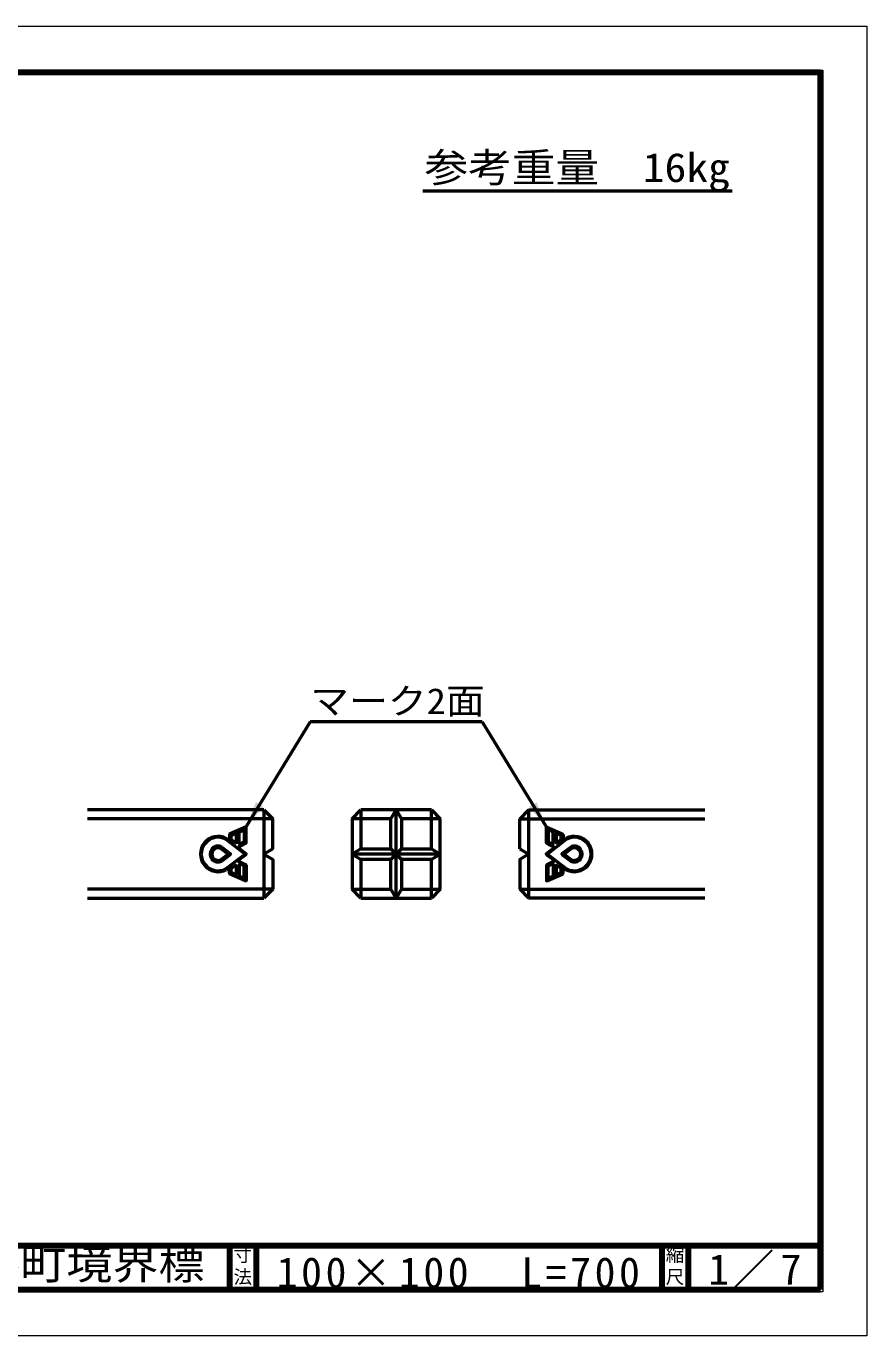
# Model space of a CAD drawing. Units: millimetres, scale not verified. Extents: x -2102 to 2102, y -1485 to 1485.
# Drawn here: x 196 to 2102, y -1485 to 1485 of the extents above; entities that cross this region are included whole.
import ezdxf
from ezdxf.enums import TextEntityAlignment as Align

# ---------------------------------------------------------------- set-up
doc = ezdxf.new("R2010")
doc.units = ezdxf.units.MM
doc.header["$LTSCALE"] = 5
doc.layers.add('0-0_V-nasSTD', color=7, linetype='Continuous', lineweight=50)
doc.layers.add('0-1_0', color=7, linetype='Continuous', lineweight=100)
doc.styles.add('ＭＳ ゴシック', font='')
doc.styles.get('ＭＳ ゴシック').set_extended_font_data('MS Gothic')

msp = doc.modelspace()

# ---------------------------------------------------------------- linework, layer by layer
at = {"layer": '0-0_V-nasSTD'}
for p, q in [((840.385, -92.443), (694.491, -331.317)), ((1230.385, -92.443), (840.385, -92.443)), ((1230.385, -92.443), (1376.279, -331.317)), ((735.385, -292.443), (335.385, -292.443)), ((735.385, -292.443), (755.385, -312.443)), ((735.385, -292.443), (735.385, -492.443)), ((935.385, -312.443), (955.385, -292.443)), ((1115.385, -292.443), (955.385, -292.443)), ((1035.385, -492.443), (1035.385, -292.443)), ((1115.385, -292.443), (1135.385, -312.443)), ((1335.385, -292.443), (1315.385, -312.443)), ((1335.385, -292.443), (1735.385, -292.443)), ((1335.385, -292.443), (1335.385, -492.443)), ((755.385, -312.443), (335.385, -312.443)), ((755.385, -380.443), (755.385, -312.443)), ((935.385, -312.443), (935.385, -472.443)), ((1023.385, -312.443), (935.385, -312.443)), ((1135.385, -472.443), (1135.385, -312.443)), ((1315.385, -312.443), (1735.385, -312.443)), ((1315.385, -380.443), (1315.385, -312.443)), ((657.113, -348.447), (657.113, -360.495)), ((693.536, -331.247), (657.7, -347.536)), ((661.113, -358.706), (661.113, -351.31)), ((661.7, -350.4), (671.08, -346.136)), ((672.493, -347.047), (672.493, -365.917)), ((679.569, -369.409), (679.569, -342.921)), ((680.156, -342.011), (689.536, -337.747)), ((690.949, -338.658), (690.949, -364.484)), ((694.949, -366.901), (694.949, -332.158)), ((1375.82, -366.901), (1375.82, -332.158)), ((1377.234, -331.247), (1413.07, -347.536)), ((1379.82, -338.658), (1379.82, -364.484)), ((1390.614, -342.011), (1381.234, -337.747)), ((1391.2, -369.409), (1391.2, -342.921)), ((1398.276, -347.047), (1398.276, -365.917)), ((1409.07, -350.4), (1399.69, -346.136)), ((1409.656, -358.706), (1409.656, -351.31)), ((1413.656, -348.447), (1413.656, -360.495)), ((638.073, -379.672), (653.653, -391.65)), ((639.735, -376.479), (659.466, -391.65)), ((648.963, -358.742), (691.764, -391.65)), ((655.504, -361.288), (649.885, -356.968)), ((670.884, -366.71), (661.504, -359.498)), ((677.555, -378.242), (694.994, -391.65)), ((677.699, -376.564), (694.414, -367.786)), ((690.414, -365.369), (681.034, -370.294)), ((1047.385, -380.443), (1023.385, -404.443)), ((1047.385, -404.443), (1023.385, -380.443)), ((1393.215, -378.242), (1375.775, -391.65)), ((1393.07, -376.564), (1376.355, -367.786)), ((1421.807, -358.742), (1379.005, -391.65)), ((1380.355, -365.369), (1389.735, -370.294)), ((1399.886, -366.71), (1409.266, -359.498)), ((1431.035, -376.479), (1411.303, -391.65)), ((1415.266, -361.288), (1420.884, -356.968)), ((1432.696, -379.672), (1417.117, -391.65)), ((653.653, -393.235), (638.073, -405.213)), ((659.466, -393.235), (639.735, -408.406)), ((691.764, -393.235), (648.963, -426.143)), ((694.994, -393.235), (677.555, -406.644)), ((677.699, -408.322), (694.414, -417.099)), ((679.569, -415.476), (679.569, -441.968)), ((690.414, -419.516), (681.034, -414.591)), ((1135.385, -392.443), (935.385, -392.443)), ((1115.385, -492.443), (1115.385, -404.443)), ((1375.775, -393.235), (1393.215, -406.644)), ((1393.07, -408.322), (1376.355, -417.099)), ((1379.005, -393.235), (1421.807, -426.143)), ((1380.355, -419.516), (1389.735, -414.591)), ((1391.2, -415.476), (1391.2, -441.968)), ((1411.303, -393.235), (1431.035, -408.406)), ((1417.117, -393.235), (1432.696, -405.213)), ((655.504, -423.597), (649.885, -427.917)), ((657.113, -436.147), (657.113, -424.39)), ((693.536, -453.346), (657.7, -437.057)), ((661.113, -433.575), (661.113, -426.18)), ((661.504, -425.387), (670.884, -418.175)), ((671.08, -438.749), (661.7, -434.485)), ((672.493, -418.968), (672.493, -437.839)), ((680.156, -442.878), (689.536, -447.142)), ((690.949, -446.231), (690.949, -420.402)), ((694.949, -417.984), (694.949, -452.436)), ((1375.82, -417.984), (1375.82, -452.436)), ((1377.234, -453.346), (1413.07, -437.057)), ((1379.82, -446.231), (1379.82, -420.402)), ((1390.614, -442.878), (1381.234, -447.142)), ((1398.276, -418.968), (1398.276, -437.839)), ((1399.69, -438.749), (1409.07, -434.485)), ((1409.266, -425.387), (1399.886, -418.175)), ((1409.656, -433.575), (1409.656, -426.18)), ((1413.656, -436.147), (1413.656, -424.39)), ((1415.266, -423.597), (1420.884, -427.917)), ((755.385, -472.443), (335.385, -472.443)), ((755.385, -472.443), (735.385, -492.443)), ((955.385, -492.443), (935.385, -472.443)), ((1135.385, -472.443), (1115.385, -492.443)), ((1315.385, -472.443), (1335.385, -492.443)), ((1315.385, -472.443), (1735.385, -472.443)), ((335.385, -492.443), (735.385, -492.443)), ((955.385, -492.443), (1115.385, -492.443)), ((1735.385, -492.443), (1335.385, -492.443))]:
    msp.add_line(p, q, dxfattribs=at)
at = {"layer": '0-0_V-nasSTD', "lineweight": 100}
for p, q in [((657.5, -1280), (657.5, -1380)), ((717.5, -1280), (717.5, -1380)), ((1637.5, -1280), (1637.5, -1380)), ((1697.5, -1280), (1697.5, -1380)), ((-1997.5, -1380), (1997.5, -1380))]:
    msp.add_line(p, q, dxfattribs=at)
at = {"layer": '0-0_V-nasSTD', "lineweight": 18}
for points in [[(-2102.5, -1485), (-2102.5, 1485), (2102.5, 1485), (2102.5, -1485)], [(-2002.5, -1385), (-2002.5, 1385), (2002.5, 1385), (2002.5, -1385)]]:
    msp.add_lwpolyline(points, close=True, dxfattribs=at)
at = {"layer": '0-0_V-nasSTD', "lineweight": 100}
msp.add_lwpolyline([(1997.5, -1380), (1997.5, 1380), (-1997.5, 1380)], dxfattribs=at)
at = {"layer": '0-0_V-nasSTD'}
for points in [[(955.385, -292.443), (955.385, -380.443), (1023.385, -380.443), (1023.385, -312.443)], [(1023.385, -312.443), (1035.385, -292.443), (1047.385, -312.443)], [(1135.385, -312.443), (1047.385, -312.443), (1047.385, -380.443), (1115.385, -380.443), (1115.385, -292.443)], [(755.385, -380.443), (735.385, -392.443), (755.385, -404.443), (755.385, -472.443)], [(955.385, -380.443), (935.385, -392.443), (955.385, -404.443)], [(1115.385, -380.443), (1135.385, -392.443), (1115.385, -404.443)], [(1315.385, -380.443), (1335.385, -392.443), (1315.385, -404.443), (1315.385, -472.443)], [(935.385, -472.443), (1023.385, -472.443), (1023.385, -404.443)], [(1023.385, -404.443), (955.385, -404.443), (955.385, -492.443)], [(1115.385, -404.443), (1047.385, -404.443), (1047.385, -472.443), (1135.385, -472.443)], [(1047.385, -472.443), (1035.385, -492.443), (1023.385, -472.443)]]:
    msp.add_lwpolyline(points, dxfattribs=at)
for centre, radius, start, end in [((631.429, -392.443), 39.988, 62.51357, 297.48643), ((631.429, -392.443), 37.989, 62.51357, 297.48643), ((658.113, -348.447), 1, 114.44395, 180), ((662.113, -351.31), 1, 114.44395, 180), ((671.493, -347.047), 1, 0, 114.44395), ((680.569, -342.921), 1, 114.44395, 180), ((689.949, -338.658), 1, 0, 114.44395), ((693.949, -332.158), 1, 0, 114.44395), ((1376.82, -332.158), 1, 65.55605, 180), ((1380.82, -338.658), 1, 65.55605, 180), ((1390.2, -342.921), 1, 0, 65.55605), ((1399.276, -347.047), 1, 65.55605, 180), ((1408.656, -351.31), 1, 0, 65.55605), ((1412.656, -348.447), 1, 0, 65.55605), ((1439.34, -392.443), 39.988, 242.51357, 117.48643), ((1439.34, -392.443), 37.989, 242.51357, 117.48643), ((631.429, -392.443), 17.995, 62.51357, 297.48643), ((631.429, -392.443), 14.396, 62.51357, 297.48643), ((656.113, -360.495), 1, 232.44557, 0), ((662.113, -358.706), 1, 180, 232.44557), ((671.493, -365.917), 1, 232.44557, 0), ((678.164, -377.449), 1, 117.7047, 232.44557), ((680.569, -369.409), 1, 180, 297.7047), ((689.949, -364.484), 1, 297.7047, 0), ((693.949, -366.901), 1, 297.7047, 0), ((1376.82, -366.901), 1, 180, 242.2953), ((1380.82, -364.484), 1, 180, 242.2953), ((1390.2, -369.409), 1, 242.2953, 0), ((1392.605, -377.449), 1, 307.55443, 62.2953), ((1399.276, -365.917), 1, 180, 307.55443), ((1408.656, -358.706), 1, 307.55443, 0), ((1414.656, -360.495), 1, 180, 307.55443), ((1439.34, -392.443), 17.995, 242.51357, 117.48643), ((1439.34, -392.443), 14.396, 242.51357, 117.48643), ((653.043, -392.443), 1, 307.55443, 52.44557), ((658.857, -392.443), 1, 307.55443, 52.44557), ((678.164, -407.436), 1, 127.55443, 242.2953), ((680.569, -415.476), 1, 62.2953, 180), ((691.155, -392.443), 1, 307.55443, 52.44557), ((694.385, -392.443), 1, 307.55443, 52.44557), ((1376.385, -392.443), 1, 127.55443, 232.44557), ((1379.614, -392.443), 1, 127.55443, 232.44557), ((1390.2, -415.476), 1, 0, 117.7047), ((1392.605, -407.436), 1, 297.7047, 52.44557), ((1411.912, -392.443), 1, 127.55443, 232.44557), ((1417.726, -392.443), 1, 127.55443, 232.44557), ((656.113, -424.39), 1, 0, 127.55443), ((658.113, -436.147), 1, 180, 245.55605), ((662.113, -426.18), 1, 127.55443, 180), ((662.113, -433.575), 1, 180, 245.55605), ((671.493, -418.968), 1, 0, 127.55443), ((671.493, -437.839), 1, 245.55605, 0), ((680.569, -441.968), 1, 180, 245.55605), ((689.949, -420.402), 1, 0, 62.2953), ((693.949, -417.984), 1, 0, 62.2953), ((1376.82, -417.984), 1, 117.7047, 180), ((1380.82, -420.402), 1, 117.7047, 180), ((1390.2, -441.968), 1, 294.44395, 0), ((1399.276, -418.968), 1, 52.44557, 180), ((1399.276, -437.839), 1, 180, 294.44395), ((1408.656, -433.575), 1, 294.44395, 0), ((1408.656, -426.18), 1, 0, 52.44557), ((1412.656, -436.147), 1, 294.44395, 0), ((1414.656, -424.39), 1, 52.44557, 180), ((689.949, -446.231), 1, 245.55605, 0), ((693.949, -452.436), 1, 245.55605, 0), ((1376.82, -452.436), 1, 180, 294.44395), ((1380.82, -446.231), 1, 180, 294.44395)]:
    msp.add_arc(centre, radius, start, end, dxfattribs=at)
for points in [[(694.491, -331.317), (717.23, -274.899), (725.764, -280.112)], [(694.491, -331.317), (725.764, -280.112), (734.299, -285.324)], [(1336.471, -285.324), (1345.005, -280.112), (1376.279, -331.317)], [(1345.005, -280.112), (1353.539, -274.899), (1376.279, -331.317)]]:
    msp.add_solid(points, dxfattribs=at)
at = {"layer": '0-1_0', "lineweight": 50}
msp.add_line((1095.5, 1111.753), (1797.5, 1111.753), dxfattribs=at)
at = {"layer": '0-1_0'}
msp.add_line((-1997.5, -1280), (1997.5, -1280), dxfattribs=at)

# ---------------------------------------------------------------- texts
at = {"layer": '0-0_V-nasSTD', "style": 'ＭＳ ゴシック', "width": 1.1}
for s, height, p in [('参考重量\u300016kg', 65.98, (1099.5, 1111.753)), ('マーク2面', 58.65, (840.385, -92.443)), ('塩谷町境界標', 69.65, (-26.25, -1377.53))]:
    msp.add_text(s, height=height, dxfattribs=at).set_placement(p, align=Align.BOTTOM_LEFT)
at = {"layer": '0-0_V-nasSTD', "style": 'ＭＳ ゴシック'}
for s, p in [('寸', (666.482, -1326.001)), ('縮', (1646.482, -1326.001)), ('法', (666.476, -1375.99)), ('尺', (1646.476, -1375.99))]:
    msp.add_text(s, height=30.79, dxfattribs=at).set_placement(p, align=Align.BOTTOM_LEFT)
at = {"layer": '0-0_V-nasSTD', "char_height": 69.65, "attachment_point": 7, "style": 'ＭＳ ゴシック'}
for s, insert in [('\\T1.17;100×100\u3000L=700', (764.25, -1377.492)), ('\\T1.15;1／7', (1743.021, -1377.418))]:
    msp.add_mtext(s, dxfattribs=dict(at, insert=insert))

doc.saveas('drawing.dxf')
